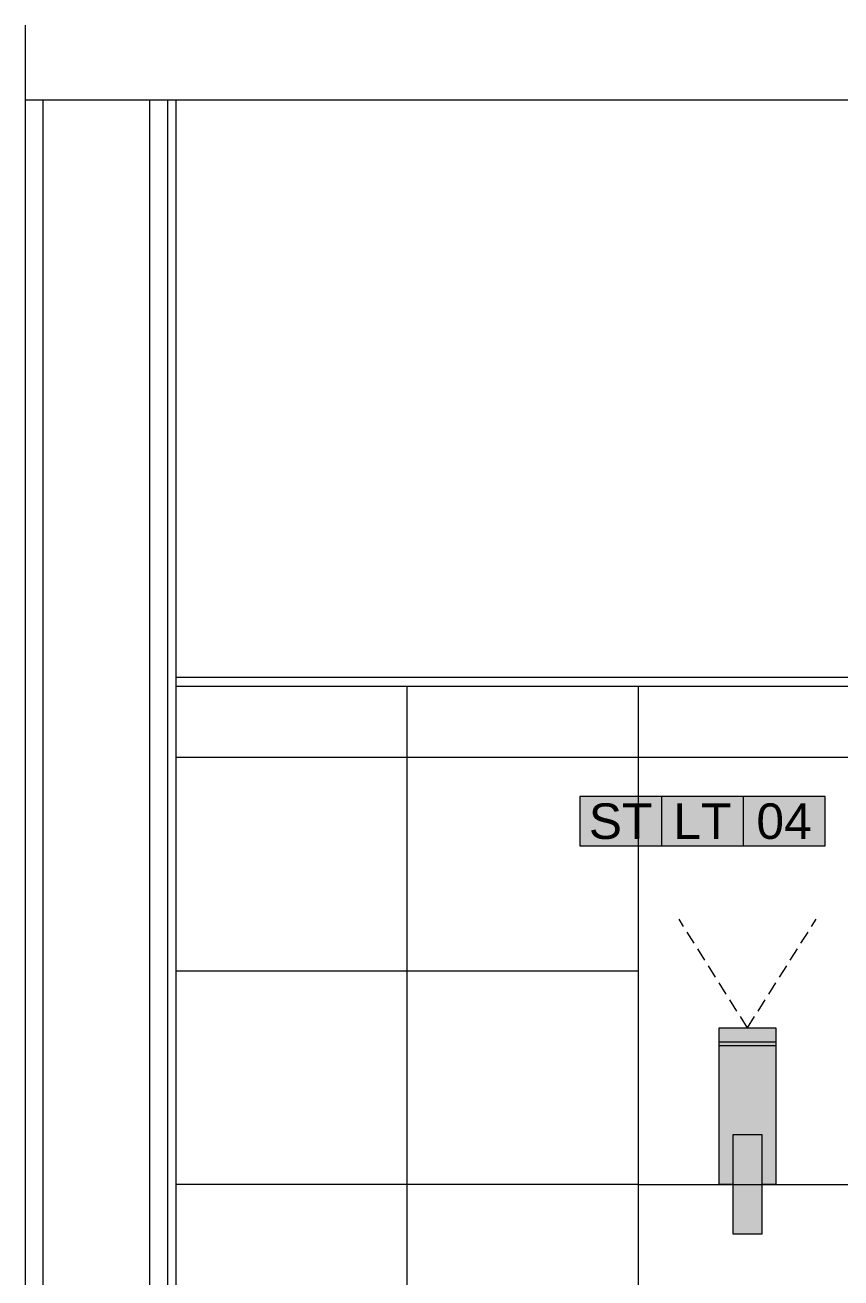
# Model space of a CAD drawing. Header units: centimetres. Extents: x -3207095 to 15275363, y -32656 to 4798027.
# Drawn here: x 709884.9 to 710056.9, y 4437578.7 to 4437842.9 of the extents above; entities that cross this region are included whole.
import ezdxf
from ezdxf.enums import TextEntityAlignment as Align

# ---------------------------------------------------------------- set-up
doc = ezdxf.new("R2010")
doc.units = ezdxf.units.CM
doc.linetypes.add('DUZ', pattern=[500, 500])
doc.linetypes.add('HIDDEN2', pattern=[0.1875, 0.125, -0.0625])
doc.layers.get('0').update_dxf_attribs({"color": 1, "linetype": 'DUZ'})
for name, color, linetype in [('a_asmatavan', 200, 'Continuous'), ('a_duvar_alcipan', 2, 'Continuous'), ('a_mobilya', 1, 'Continuous'), ('a_seramik', 241, 'Continuous'), ('a_yazi', 105, 'Continuous'), ('a_zemin_kaplama', 30, 'Continuous')]:
    doc.layers.add(name, color=color, linetype=linetype)
doc.styles.add('KOD', font='arial.ttf')

# ---------------------------------------------------------------- blocks, each defined once
blk = doc.blocks.new('a_banyo_aplik')
h = blk.add_hatch(color=255)
h.paths.add_polyline_path([(40, 270), (40, 290), (-40, 290), (-40, 270)])
h.paths.add_polyline_path([(40, 265), (-40, 265), (-40, 70), (-20, 70), (-20, 140), (20, 140), (20, 70), (40, 70)])
h.paths.add_polyline_path([(20, 140), (-20, 140), (-20, 0), (20, 0)])
h.paths.add_polyline_path([(40, 265), (40, 270), (-40, 270), (-40, 265)])
for p, q in [((-40, 270), (40, 270)), ((-40, 265), (40, 265))]:
    blk.add_line(p, q)
at = {"linetype": 'HIDDEN2', "ltscale": 150}
for points in [[(0, 290), (-96.3, 442.7)], [(0, 290), (96.3, 442.7)]]:
    blk.add_lwpolyline(points, dxfattribs=at)
blk.add_lwpolyline([(20, 70), (40, 70), (40, 290), (-40, 290), (-40, 70), (-20, 70)])
blk.add_lwpolyline([(20, 140), (-20, 140), (-20, 0), (20, 0)], close=True)

msp = doc.modelspace()

# ---------------------------------------------------------------- hatches: boundary and pattern name
msp.add_hatch(color=255).paths.add_polyline_path([(710001.86, 4437669.77), (710053.61, 4437669.77), (710053.61, 4437680.23), (710001.86, 4437680.23)])

# ---------------------------------------------------------------- linework, layer by layer
at = {"layer": 'a_asmatavan'}
for p, q in [((710379.93, 4437705.27), (709916.73, 4437705.27)), ((710379.93, 4437703.39), (709916.73, 4437703.39))]:
    msp.add_line(p, q, dxfattribs=at)
at = {"layer": 'a_duvar_alcipan'}
for p, q in [((709884.93, 4437842.89), (709884.93, 4437328.39)), ((709914.93, 4437827.14), (709914.93, 4437328.39))]:
    msp.add_line(p, q, dxfattribs=at)
at = {"layer": 'a_duvar_alcipan', "color": 1}
for p, q in [((709888.68, 4437827.14), (709888.68, 4437328.39)), ((709911.18, 4437827.14), (709911.18, 4437467.88))]:
    msp.add_line(p, q, dxfattribs=at)
at = {"layer": 'a_seramik'}
for p, q in [((709916.73, 4437827.14), (709916.73, 4437328.39)), ((709965.48, 4437388.39), (709965.48, 4437703.39)), ((710014.23, 4437328.39), (710014.23, 4437703.39)), ((710014.23, 4437688.39), (709916.73, 4437688.39)), ((710226.33, 4437688.39), (710014.23, 4437688.39)), ((710014.23, 4437643.39), (709916.73, 4437643.39)), ((710014.23, 4437598.39), (709916.73, 4437598.39)), ((710014.23, 4437598.39), (710060.28, 4437598.39))]:
    msp.add_line(p, q, dxfattribs=at)
at = {"layer": 'a_yazi'}
for p, q in [((710019.11, 4437680.23), (710019.11, 4437669.77)), ((710036.36, 4437680.23), (710036.36, 4437669.77))]:
    msp.add_line(p, q, dxfattribs=at)
msp.add_lwpolyline([(710001.86, 4437669.77), (710053.61, 4437669.77), (710053.61, 4437680.23), (710001.86, 4437680.23)], close=True, dxfattribs=at)
at = {"layer": 'a_zemin_kaplama'}
msp.add_line((709884.93, 4437827.14), (711174.93, 4437827.14), dxfattribs=at)

# ---------------------------------------------------------------- block references
at = {"layer": 'a_mobilya', "xscale": -0.1499999999994315, "yscale": 0.1499999999994315, "zscale": 0.1499999999994315}
msp.add_blockref('a_banyo_aplik', (710037.25, 4437587.89), dxfattribs=at)

# ---------------------------------------------------------------- texts
at = {"layer": 'a_yazi', "style": 'KOD'}
for tag, text, p in [('ST', 'ST', (710010.48, 4437675)), ('LT', 'LT', (710027.73, 4437675)), ('04', '01', (710044.95, 4437675))]:
    msp.add_attdef(tag, text=text, height=7.5, dxfattribs=at).set_placement(p, align=Align.MIDDLE)

doc.saveas('drawing.dxf')
